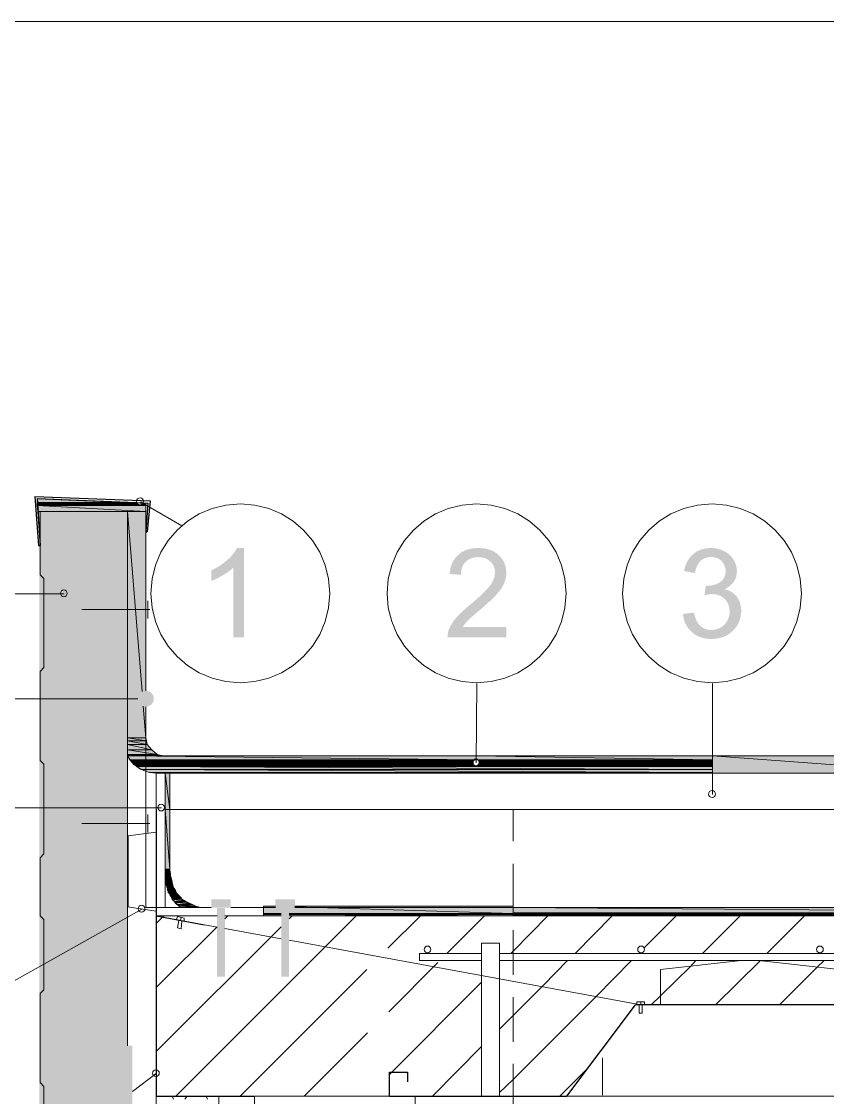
# Model space of a CAD drawing. Header units: millimetres. Extents: x 0 to 5940, y 0 to 8400.
# Drawn here: x 4638 to 5090, y 7796 to 8400 of the extents above; entities that cross this region are included whole.
import ezdxf

# ---------------------------------------------------------------- set-up
doc = ezdxf.new("R2010")
doc.units = ezdxf.units.MM
doc.header["$LTSCALE"] = 20
for name, color, linetype in [('0-MARCO-A3', 8, 'Continuous'), ('1-CORTE-LINEAS', 7, 'Continuous'), ('1-CORTE-RELLENOS', 9, 'Continuous'), ('1-CORTE-ROJO', 1, 'Continuous')]:
    doc.layers.add(name, color=color, linetype=linetype)

msp = doc.modelspace()

# ---------------------------------------------------------------- hatches: boundary and pattern name
at = {"layer": '1-CORTE-RELLENOS'}
h = msp.add_hatch(color=7, dxfattribs=at)
h.dxf.hatch_style = 1
h.paths.add_polyline_path([(4646.78, 8132.26), (4646.78, 8130.14), (4702.66, 8130.14)])
h = msp.add_hatch(color=7, dxfattribs=at)
h.dxf.hatch_style = 1
h.paths.add_polyline_path([(4646.78, 8129.71), (4702.66, 8129.71), (4702.66, 8130.14), (4646.78, 8130.14)])
h = msp.add_hatch(color=7, dxfattribs=at)
h.dxf.hatch_style = 1
h.paths.add_polyline_path([(4702.66, 8129.71), (4646.78, 8129.71), (4646.78, 8129.3), (4703.09, 8129.3)])
h = msp.add_hatch(color=7, dxfattribs=at)
h.dxf.hatch_style = 1
h.paths.add_polyline_path([(4703.5, 8128.87), (4703.09, 8129.3), (4646.78, 8129.3), (4646.78, 8128.87)])
h = msp.add_hatch(color=7, dxfattribs=at)
h.dxf.hatch_style = 1
h.paths.add_polyline_path([(4703.93, 8128.45), (4703.5, 8128.87), (4646.78, 8128.87), (4646.78, 8128.45)])
h = msp.add_hatch(color=7, dxfattribs=at)
h.dxf.hatch_style = 1
h.paths.add_polyline_path([(4647.21, 8125.06), (4697.58, 8125.06), (4707.75, 8125.06), (4707.75, 8128.45), (4646.78, 8128.45)])
h = msp.add_hatch(color=7, dxfattribs=at)
h.dxf.hatch_style = 1
h.paths.add_polyline_path([(4707.75, 8128.45), (4707.75, 8128.87), (4705.62, 8128.87), (4705.2, 8128.45)])
h = msp.add_hatch(color=7, dxfattribs=at)
h.dxf.hatch_style = 1
h.paths.add_polyline_path([(4707.32, 8128.87), (4706.89, 8129.3), (4706.05, 8129.3), (4706.05, 8128.87)])
h = msp.add_hatch(color=7, dxfattribs=at)
h.dxf.hatch_style = 1
h.paths.add_polyline_path([(4647.21, 8125.06), (4648.48, 8106.01), (4648.48, 8125.06)])
h = msp.add_hatch(color=51, dxfattribs=at)
h.dxf.hatch_style = 1
h.paths.add_polyline_path([(4697.58, 8125.49), (4697.58, 7571.7), (4648.05, 7571.7), (4648.05, 8125.49)])
h = msp.add_hatch(color=7, dxfattribs=at)
h.dxf.hatch_style = 1
h.paths.add_polyline_path([(4707.75, 7998.06), (4707.75, 8015.51), (4706.88, 8015.59), (4706.05, 8015.83), (4705.29, 8016.24), (4704.59, 8016.82), (4704.02, 8017.51), (4703.61, 8018.28), (4703.36, 8019.1), (4703.28, 8020), (4703.36, 8020.9), (4703.61, 8021.73), (4704.02, 8022.49), (4704.6, 8023.18), (4705.29, 8023.76), (4706.05, 8024.17), (4706.88, 8024.42), (4707.75, 8024.5), (4707.75, 8125.06), (4697.58, 8125.06), (4697.58, 7998.06)])
h = msp.add_hatch(color=7, dxfattribs=at)
h.dxf.hatch_style = 1
h.paths.add_polyline_path([(4762.97, 8054.37), (4756.85, 8054.37), (4756.85, 8093.5), (4755.63, 8092.43), (4754.26, 8091.36), (4752.71, 8090.31), (4751.01, 8089.26), (4749.26, 8088.27), (4747.6, 8087.41), (4746.03, 8086.67), (4744.56, 8086.06), (4744.56, 8092.01), (4747.04, 8093.28), (4749.37, 8094.68), (4751.53, 8096.21), (4753.54, 8097.86), (4755.33, 8099.58), (4756.83, 8101.27), (4758.06, 8102.94), (4759, 8104.58), (4762.97, 8104.58)])
h = msp.add_hatch(color=7, dxfattribs=at)
h.dxf.hatch_style = 1
h.paths.add_polyline_path([(4910.13, 8060.26), (4910.13, 8054.37), (4877.05, 8054.37), (4877.07, 8055.45), (4877.2, 8056.52), (4877.43, 8057.58), (4877.77, 8058.61), (4878.49, 8060.31), (4879.4, 8061.98), (4880.5, 8063.64), (4881.79, 8065.28), (4883.35, 8066.97), (4885.21, 8068.79), (4887.37, 8070.75), (4889.84, 8072.83), (4893.58, 8076.01), (4896.67, 8078.84), (4899.1, 8081.3), (4900.87, 8083.41), (4902.12, 8085.34), (4903.01, 8087.22), (4903.55, 8089.04), (4903.73, 8090.8), (4903.57, 8092.57), (4903.07, 8094.19), (4902.24, 8095.66), (4901.09, 8096.97), (4899.69, 8098.06), (4898.09, 8098.83), (4896.3, 8099.3), (4894.31, 8099.45), (4892.2, 8099.29), (4890.32, 8098.79), (4888.65, 8097.97), (4887.2, 8096.81), (4886.04, 8095.36), (4885.21, 8093.65), (4884.71, 8091.69), (4884.55, 8089.48), (4878.21, 8090.08), (4878.76, 8093.4), (4879.76, 8096.3), (4881.21, 8098.77), (4883.12, 8100.83), (4885.42, 8102.47), (4888.08, 8103.64), (4891.09, 8104.35), (4894.47, 8104.58), (4897.86, 8104.33), (4900.89, 8103.57), (4903.54, 8102.31), (4905.83, 8100.56), (4907.68, 8098.45), (4909.01, 8096.1), (4909.8, 8093.52), (4910.07, 8090.69), (4909.99, 8089.18), (4909.75, 8087.68), (4909.36, 8086.2), (4908.8, 8084.74), (4908.09, 8083.28), (4907.17, 8081.78), (4906.05, 8080.25), (4904.72, 8078.67), (4903.08, 8076.92), (4900.96, 8074.87), (4898.37, 8072.51), (4895.3, 8069.85), (4892.76, 8067.73), (4890.73, 8065.97), (4889.21, 8064.58), (4888.19, 8063.57), (4887.44, 8062.74), (4886.76, 8061.92), (4886.15, 8061.09), (4885.6, 8060.26)])
h = msp.add_hatch(color=7, dxfattribs=at)
h.dxf.hatch_style = 1
h.paths.add_polyline_path([(5009.11, 8067.54), (5015.29, 8068.37), (5015.9, 8065.95), (5016.7, 8063.9), (5017.69, 8062.21), (5018.87, 8060.87), (5020.2, 8059.86), (5021.68, 8059.13), (5023.29, 8058.7), (5025.04, 8058.55), (5027.13, 8058.74), (5029.05, 8059.3), (5030.8, 8060.23), (5032.37, 8061.53), (5033.68, 8063.13), (5034.61, 8064.9), (5035.16, 8066.85), (5035.35, 8068.97), (5035.18, 8071), (5034.66, 8072.84), (5033.8, 8074.5), (5032.59, 8075.97), (5031.12, 8077.18), (5029.45, 8078.04), (5027.59, 8078.56), (5025.54, 8078.73), (5024.63, 8078.68), (5023.61, 8078.55), (5022.48, 8078.32), (5021.24, 8078.01), (5021.9, 8083.41), (5022.19, 8083.39), (5022.45, 8083.37), (5022.68, 8083.36), (5022.89, 8083.36), (5024.8, 8083.49), (5026.61, 8083.87), (5028.33, 8084.5), (5029.95, 8085.4), (5031.32, 8086.55), (5032.3, 8087.98), (5032.89, 8089.69), (5033.09, 8091.68), (5032.95, 8093.31), (5032.51, 8094.79), (5031.79, 8096.12), (5030.77, 8097.31), (5029.56, 8098.27), (5028.18, 8098.96), (5026.64, 8099.37), (5024.93, 8099.51), (5023.21, 8099.37), (5021.63, 8098.94), (5020.21, 8098.24), (5018.92, 8097.25), (5017.84, 8095.98), (5016.98, 8094.44), (5016.33, 8092.62), (5015.89, 8090.53), (5009.72, 8091.63), (5010.47, 8094.53), (5011.58, 8097.09), (5013.04, 8099.3), (5014.84, 8101.16), (5016.97, 8102.66), (5019.33, 8103.72), (5021.93, 8104.37), (5024.77, 8104.58), (5026.76, 8104.47), (5028.67, 8104.14), (5030.51, 8103.59), (5032.26, 8102.82), (5033.9, 8101.85), (5035.32, 8100.73), (5036.54, 8099.45), (5037.55, 8098.02), (5038.37, 8096.48), (5038.96, 8094.89), (5039.31, 8093.25), (5039.43, 8091.57), (5039.32, 8089.98), (5038.99, 8088.47), (5038.43, 8087.03), (5037.66, 8085.67), (5036.68, 8084.42), (5035.49, 8083.29), (5034.11, 8082.29), (5032.54, 8081.43), (5034.62, 8080.79), (5036.45, 8079.87), (5038.03, 8078.67), (5039.37, 8077.19), (5040.46, 8075.48), (5041.23, 8073.57), (5041.7, 8071.46), (5041.85, 8069.14), (5041.55, 8065.98), (5040.65, 8063.07), (5039.16, 8060.41), (5037.06, 8058), (5034.52, 8056.02), (5031.66, 8054.61), (5028.49, 8053.77), (5024.99, 8053.48), (5021.84, 8053.73), (5018.97, 8054.46), (5016.38, 8055.68), (5014.07, 8057.4), (5012.13, 8059.5), (5010.65, 8061.88), (5009.65, 8064.57)])
h = msp.add_hatch(color=7, dxfattribs=at)
h.dxf.hatch_style = 1
h.paths.add_polyline_path([(4712.28, 8020), (4712.19, 8019.1), (4711.95, 8018.28), (4711.54, 8017.51), (4710.96, 8016.82), (4710.27, 8016.24), (4709.5, 8015.83), (4708.68, 8015.59), (4707.78, 8015.5), (4706.88, 8015.59), (4706.05, 8015.83), (4705.29, 8016.24), (4704.59, 8016.82), (4704.02, 8017.51), (4703.61, 8018.28), (4703.36, 8019.1), (4703.28, 8020), (4703.36, 8020.9), (4703.61, 8021.73), (4704.02, 8022.49), (4704.6, 8023.18), (4705.29, 8023.76), (4706.05, 8024.17), (4706.88, 8024.42), (4707.78, 8024.5), (4708.68, 8024.42), (4709.5, 8024.17), (4710.27, 8023.76), (4710.96, 8023.18), (4711.54, 8022.49), (4711.95, 8021.73), (4712.19, 8020.9)])
h = msp.add_hatch(color=7, dxfattribs=at)
h.dxf.hatch_style = 1
h.paths.add_polyline_path([(4708.16, 7996.38), (4707.75, 7998.06), (4697.58, 7998.06), (4697.58, 7996.38)])
h = msp.add_hatch(color=7, dxfattribs=at)
h.dxf.hatch_style = 1
h.paths.add_polyline_path([(4708.59, 7994.25), (4708.16, 7996.38), (4697.58, 7996.38), (4697.58, 7994.25)])
h = msp.add_hatch(color=7, dxfattribs=at)
h.dxf.hatch_style = 1
h.paths.add_polyline_path([(4711.12, 7991.29), (4708.59, 7994.25), (4697.58, 7994.25), (4697.58, 7991.29)])
h = msp.add_hatch(color=7, dxfattribs=at)
h.dxf.hatch_style = 1
h.paths.add_polyline_path([(4714.09, 7988.75), (4711.12, 7991.29), (4697.58, 7991.29), (4697.58, 7988.75)])
h = msp.add_hatch(color=7, dxfattribs=at)
h.dxf.hatch_style = 1
h.paths.add_polyline_path([(4715.78, 7988.33), (4714.09, 7988.75), (4697.58, 7988.75), (4697.58, 7988.33)])
h = msp.add_hatch(color=7, dxfattribs=at)
h.dxf.hatch_style = 1
h.paths.add_polyline_path([(4717.9, 7987.9), (4715.78, 7988.33), (4697.58, 7988.33), (4697.58, 7987.9)])
h = msp.add_hatch(color=7, dxfattribs=at)
h.dxf.hatch_style = 1
h.paths.add_polyline_path([(4698.86, 7985.79), (4699.27, 7985.79), (4892.32, 7985.79), (4893.16, 7985.79), (4893.16, 7987.9), (4697.58, 7987.9)])
h = msp.add_hatch(color=7, dxfattribs=at)
h.dxf.hatch_style = 1
h.paths.add_polyline_path([(5025.66, 7985.79), (5025.66, 7987.9), (4893.16, 7987.9), (4893.16, 7985.79), (4894.43, 7985.79)])
h = msp.add_hatch(color=7, dxfattribs=at)
h.dxf.hatch_style = 1
h.paths.add_polyline_path([(5025.66, 7978.58), (5025.66, 7978.17), (5157.74, 7978.17), (5157.74, 7987.9), (5025.66, 7987.9)])
h = msp.add_hatch(color=7, dxfattribs=at)
h.dxf.hatch_style = 1
h.paths.add_polyline_path([(4891.89, 7985.36), (4892.32, 7985.79), (4699.27, 7985.79), (4699.27, 7985.36)])
h = msp.add_hatch(color=7, dxfattribs=at)
h.dxf.hatch_style = 1
h.paths.add_polyline_path([(4891.47, 7984.94), (4891.89, 7985.36), (4699.27, 7985.36), (4699.7, 7984.94)])
h = msp.add_hatch(color=7, dxfattribs=at)
h.dxf.hatch_style = 1
h.paths.add_polyline_path([(4699.7, 7984.51), (4700.13, 7984.51), (4891.47, 7984.51), (4891.47, 7984.94), (4699.7, 7984.94)])
h = msp.add_hatch(color=7, dxfattribs=at)
h.dxf.hatch_style = 1
h.paths.add_polyline_path([(4700.54, 7984.1), (4891.47, 7984.1), (4891.47, 7984.51), (4700.13, 7984.51)])
h = msp.add_hatch(color=7, dxfattribs=at)
h.dxf.hatch_style = 1
h.paths.add_polyline_path([(4700.97, 7983.67), (4891.47, 7983.67), (4891.47, 7984.1), (4700.54, 7984.1)])
h = msp.add_hatch(color=7, dxfattribs=at)
h.dxf.hatch_style = 1
h.paths.add_polyline_path([(4700.97, 7983.24), (4891.47, 7983.24), (4891.47, 7983.67), (4700.97, 7983.67)])
h = msp.add_hatch(color=7, dxfattribs=at)
h.dxf.hatch_style = 1
h.paths.add_polyline_path([(4701.39, 7982.83), (4701.82, 7982.83), (4891.47, 7982.83), (4891.47, 7983.24), (4700.97, 7983.24)])
h = msp.add_hatch(color=7, dxfattribs=at)
h.dxf.hatch_style = 1
h.paths.add_polyline_path([(4702.66, 7982.4), (4892.32, 7982.4), (4891.89, 7982.83), (4701.82, 7982.83), (4702.23, 7982.4)])
h = msp.add_hatch(color=7, dxfattribs=at)
h.dxf.hatch_style = 1
h.paths.add_polyline_path([(4892.73, 7981.97), (4892.32, 7982.4), (4702.66, 7982.4), (4702.66, 7981.97)])
h = msp.add_hatch(color=7, dxfattribs=at)
h.dxf.hatch_style = 1
h.paths.add_polyline_path([(5025.66, 7980.28), (5025.66, 7981.97), (4702.66, 7981.97), (4705.2, 7980.28)])
h = msp.add_hatch(color=7, dxfattribs=at)
h.dxf.hatch_style = 1
h.paths.add_polyline_path([(5025.66, 7981.97), (5025.66, 7982.4), (4894, 7982.4), (4894, 7981.97)])
h = msp.add_hatch(color=7, dxfattribs=at)
h.dxf.hatch_style = 1
h.paths.add_polyline_path([(5025.66, 7985.36), (5025.66, 7985.79), (4894.43, 7985.79), (4894.86, 7985.36)])
h = msp.add_hatch(color=7, dxfattribs=at)
h.dxf.hatch_style = 1
h.paths.add_polyline_path([(5025.66, 7982.83), (4894.86, 7982.83), (4894.43, 7982.4), (5025.66, 7982.4)])
h = msp.add_hatch(color=7, dxfattribs=at)
h.dxf.hatch_style = 1
h.paths.add_polyline_path([(4895.28, 7984.94), (5025.66, 7984.94), (5025.66, 7985.36), (4894.86, 7985.36), (4894.86, 7984.94)])
h = msp.add_hatch(color=7, dxfattribs=at)
h.dxf.hatch_style = 1
h.paths.add_polyline_path([(5025.66, 7983.24), (4895.28, 7983.24), (4894.86, 7982.83), (5025.66, 7982.83)])
h = msp.add_hatch(color=7, dxfattribs=at)
h.dxf.hatch_style = 1
h.paths.add_polyline_path([(5025.66, 7984.51), (5025.66, 7984.94), (4895.28, 7984.94), (4895.28, 7984.51)])
h = msp.add_hatch(color=7, dxfattribs=at)
h.dxf.hatch_style = 1
h.paths.add_polyline_path([(5025.66, 7984.1), (5025.66, 7984.51), (4895.28, 7984.51), (4895.28, 7984.1)])
h = msp.add_hatch(color=7, dxfattribs=at)
h.dxf.hatch_style = 1
h.paths.add_polyline_path([(5025.66, 7983.67), (5025.66, 7984.1), (4895.28, 7984.1), (4895.28, 7983.67)])
h = msp.add_hatch(color=7, dxfattribs=at)
h.dxf.hatch_style = 1
h.paths.add_polyline_path([(5025.66, 7983.24), (5025.66, 7983.67), (4895.28, 7983.67), (4895.28, 7983.24)])
h = msp.add_hatch(color=7, dxfattribs=at)
h.dxf.hatch_style = 1
h.paths.add_polyline_path([(5025.66, 7978.58), (5025.66, 7980.28), (4705.2, 7980.28), (4709.86, 7978.58)])
h = msp.add_hatch(color=7, dxfattribs=at)
h.dxf.hatch_style = 1
h.paths.add_polyline_path([(4713.67, 7978.17), (4718.74, 7978.17), (4721.29, 7978.17), (5025.66, 7978.17), (5025.66, 7978.58), (4709.86, 7978.58)])
h = msp.add_hatch(color=7, dxfattribs=at)
h.dxf.hatch_style = 1
h.paths.add_polyline_path([(4718.74, 7978.17), (4718.74, 7957.85), (4721.29, 7957.85), (4721.29, 7978.17)])
h = msp.add_hatch(color=7, dxfattribs=at)
h.dxf.hatch_style = 1
h.paths.add_polyline_path([(4721.29, 7924.4), (4721.29, 7957.85), (4718.74, 7957.85), (4718.74, 7924.4)])
h = msp.add_hatch(color=7, dxfattribs=at)
h.dxf.hatch_style = 1
h.paths.add_polyline_path([(4721.71, 7920.6), (4721.29, 7924.4), (4718.74, 7924.4), (4718.74, 7920.6)])
h = msp.add_hatch(color=7, dxfattribs=at)
h.dxf.hatch_style = 1
h.paths.add_polyline_path([(4722.13, 7918.9), (4721.71, 7920.6), (4718.74, 7920.6), (4718.74, 7918.9)])
h = msp.add_hatch(color=7, dxfattribs=at)
h.dxf.hatch_style = 1
h.paths.add_polyline_path([(4719.17, 7916.78), (4722.56, 7916.78), (4722.13, 7918.9), (4718.74, 7918.9)])
h = msp.add_hatch(color=7, dxfattribs=at)
h.dxf.hatch_style = 1
h.paths.add_polyline_path([(4720.03, 7913.39), (4723.4, 7913.39), (4722.56, 7916.78), (4719.17, 7916.78)])
h = msp.add_hatch(color=7, dxfattribs=at)
h.dxf.hatch_style = 1
h.paths.add_polyline_path([(4724.26, 7912.98), (4723.4, 7913.39), (4720.03, 7913.39), (4720.03, 7912.98)])
h = msp.add_hatch(color=7, dxfattribs=at)
h.dxf.hatch_style = 1
h.paths.add_polyline_path([(4721.29, 7910.86), (4725.1, 7910.86), (4724.26, 7912.98), (4720.03, 7912.98)])
h = msp.add_hatch(color=7, dxfattribs=at)
h.dxf.hatch_style = 1
h.paths.add_polyline_path([(4727.65, 7908.32), (4725.1, 7910.86), (4721.29, 7910.86), (4722.56, 7908.32)])
h = msp.add_hatch(color=7, dxfattribs=at)
h.dxf.hatch_style = 1
h.paths.add_polyline_path([(4728.06, 7907.47), (4727.65, 7908.32), (4722.56, 7908.32), (4722.56, 7907.47)])
h = msp.add_hatch(color=7, dxfattribs=at)
h.dxf.hatch_style = 1
h.paths.add_polyline_path([(4730.18, 7906.2), (4728.06, 7907.47), (4722.56, 7907.47), (4723.83, 7906.2)])
h = msp.add_hatch(color=7, dxfattribs=at)
h.dxf.hatch_style = 1
h.paths.add_polyline_path([(4731.02, 7905.78), (4730.18, 7906.2), (4723.83, 7906.2), (4724.26, 7905.78)])
h = msp.add_hatch(color=7, dxfattribs=at)
h.dxf.hatch_style = 1
h.paths.add_polyline_path([(4733.98, 7904.5), (4731.02, 7905.78), (4724.26, 7905.78), (4725.52, 7904.5)])
h = msp.add_hatch(color=7, dxfattribs=at)
h.dxf.hatch_style = 1
h.paths.add_polyline_path([(4725.52, 7904.09), (4733.98, 7904.09), (4733.98, 7904.5), (4725.52, 7904.5)])
h = msp.add_hatch(color=7, dxfattribs=at)
h.dxf.hatch_style = 1
h.paths.add_polyline_path([(4736.95, 7903.23), (4733.98, 7904.09), (4725.52, 7904.09), (4727.22, 7903.23)])
h = msp.add_hatch(color=7, dxfattribs=at)
h.dxf.hatch_style = 1
h.paths.add_polyline_path([(4727.22, 7903.23), (4728.91, 7902.81), (4738.23, 7902.81), (4736.95, 7903.23)])
h = msp.add_hatch(color=7, dxfattribs=at)
h.dxf.hatch_style = 1
h.paths.add_polyline_path([(4744.48, 7907.5), (4755.48, 7907.5), (4755.48, 7902.8), (4744.48, 7902.8)])
h = msp.add_hatch(color=7, dxfattribs=at)
h.dxf.hatch_style = 1
h.paths.add_polyline_path([(4791.48, 7903.66), (4791.48, 7902.8), (4780.48, 7902.8), (4780.48, 7903.66), (4773.78, 7903.66), (4773.78, 7899.43), (4783.78, 7899.43), (4783.78, 7902.5), (4788.18, 7902.5), (4788.18, 7899.43), (4913.9, 7899.43), (4913.9, 7903.66)])
h = msp.add_hatch(color=7, dxfattribs=at)
h.dxf.hatch_style = 1
h.paths.add_polyline_path([(4780.48, 7907.5), (4791.48, 7907.5), (4791.48, 7902.8), (4780.48, 7902.8)])
h = msp.add_hatch(color=7, dxfattribs=at)
h.dxf.hatch_style = 1
h.paths.add_polyline_path([(4744.48, 7902.81), (4744.48, 7902.84), (4738.23, 7902.81)])
h = msp.add_hatch(color=7, dxfattribs=at)
h.dxf.hatch_style = 1
h.paths.add_polyline_path([(4747.78, 7902.5), (4752.18, 7902.5), (4752.18, 7864), (4747.78, 7864)])
h = msp.add_hatch(color=7, dxfattribs=at)
h.dxf.hatch_style = 1
h.paths.add_polyline_path([(4773.78, 7902.81), (4773.78, 7902.98), (4755.48, 7902.89), (4755.48, 7902.81)])
h = msp.add_hatch(color=7, dxfattribs=at)
h.dxf.hatch_style = 1
h.paths.add_polyline_path([(4773.78, 7899.43), (4773.78, 7899), (4783.78, 7899), (4783.78, 7899.43)])
h = msp.add_hatch(color=7, dxfattribs=at)
h.dxf.hatch_style = 1
h.paths.add_polyline_path([(4773.78, 7898.16), (4783.78, 7898.16), (4783.78, 7899), (4773.78, 7899)])
h = msp.add_hatch(color=7, dxfattribs=at)
h.dxf.hatch_style = 1
h.paths.add_polyline_path([(4783.78, 7902.5), (4788.18, 7902.5), (4788.18, 7864), (4783.78, 7864)])
h = msp.add_hatch(color=7, dxfattribs=at)
h.dxf.hatch_style = 1
h.paths.add_polyline_path([(4913.9, 7899.43), (4788.18, 7899.43), (4788.18, 7899), (4913.9, 7899)])
h = msp.add_hatch(color=7, dxfattribs=at)
h.dxf.hatch_style = 1
h.paths.add_polyline_path([(4913.9, 7898.16), (4913.9, 7899), (4788.18, 7899), (4788.18, 7898.16)])
h = msp.add_hatch(color=7, dxfattribs=at)
h.dxf.hatch_style = 1
h.paths.add_polyline_path([(5290.24, 7902.81), (4913.9, 7902.81), (4913.9, 7899.84), (5288.97, 7899.84), (5290.24, 7899.84)])
h = msp.add_hatch(color=7, dxfattribs=at)
h.dxf.hatch_style = 1
h.paths.add_polyline_path([(4913.9, 7899.43), (5288.56, 7899.43), (5288.97, 7899.84), (4913.9, 7899.84)])
h = msp.add_hatch(color=7, dxfattribs=at)
h.dxf.hatch_style = 1
h.paths.add_polyline_path([(4913.9, 7899), (5288.13, 7899), (5288.56, 7899.43), (4913.9, 7899.43)])
h = msp.add_hatch(color=7, dxfattribs=at)
h.dxf.hatch_style = 1
h.paths.add_polyline_path([(5288.13, 7899), (4913.9, 7899), (4913.9, 7898.58), (5288.13, 7898.58)])
h = msp.add_hatch(color=7, dxfattribs=at)
h.dxf.hatch_style = 1
h.paths.add_polyline_path([(4913.9, 7898.16), (5288.13, 7898.16), (5288.13, 7898.58), (4913.9, 7898.58)])
at = {"layer": '1-CORTE-ROJO'}
h = msp.add_hatch(color=1, dxfattribs=at)
h.dxf.hatch_style = 1
h.paths.add_polyline_path([(4700.31, 7744.91), (4690.44, 7744.91), (4690.44, 7807.53), (4688.53, 7805.82), (4686.35, 7804.12), (4683.88, 7802.43), (4681.13, 7800.75), (4678.33, 7799.17), (4675.68, 7797.79), (4673.17, 7796.63), (4670.82, 7795.68), (4670.82, 7805.16), (4674.79, 7807.21), (4678.52, 7809.47), (4681.99, 7811.93), (4685.2, 7814.58), (4688.06, 7817.32), (4690.48, 7820.01), (4692.44, 7822.66), (4693.97, 7825.28), (4700.31, 7825.28)])

# ---------------------------------------------------------------- linework, layer by layer
at = {"layer": '0-MARCO-A3', "lineweight": 0}
msp.add_lwpolyline([(0, 8400), (5940, 8400), (5940, 0), (0, 0)], close=True, dxfattribs=at)
at = {"layer": '1-CORTE-LINEAS', "color": 7, "lineweight": 25}
for p, q in [((4645.52, 8133.53), (4710.28, 8130.99)), ((4646.78, 8132.26), (4709.01, 8129.71)), ((4646.78, 8132.26), (4648.48, 8106.01)), ((4710.28, 8130.99), (4708.59, 8113.63)), ((4713.67, 7898.16), (4740.76, 7893.08)), ((5110.75, 7848.21), (4982.48, 7848.21))]:
    msp.add_line(p, q, dxfattribs=at)
at = {"layer": '1-CORTE-LINEAS', "color": 7, "lineweight": 5}
for p, q in [((4646.78, 8129.71), (4703.09, 8129.3)), ((4646.78, 8129.3), (4703.5, 8128.87)), ((4646.78, 8128.87), (4646.78, 8129.3)), ((4646.78, 8128.87), (4703.93, 8128.45)), ((4646.78, 8128.45), (4646.78, 8128.87)), ((4646.78, 8128.45), (4707.75, 8125.06)), ((4703.09, 8129.3), (4702.66, 8129.71)), ((4703.5, 8128.87), (4703.09, 8129.3)), ((4703.93, 8128.45), (4703.5, 8128.87)), ((4705.2, 8128.45), (4705.62, 8128.87)), ((4705.62, 8128.87), (4707.75, 8128.45)), ((4706.05, 8129.3), (4707.32, 8128.87)), ((4706.05, 8128.87), (4706.05, 8129.3)), ((4707.32, 8128.87), (4706.89, 8129.3)), ((4707.75, 8128.45), (4707.75, 8128.87)), ((4707.75, 8125.06), (4707.75, 8128.45)), ((4697.58, 8125.06), (4705.67, 8023.97)), ((4697.58, 7998.06), (4697.58, 8125.06)), ((4707.75, 8024.5), (4707.75, 8125.06)), ((4706.33, 8015.75), (4707.75, 7998.06)), ((4706.33, 8015.75), (4707.75, 7998.06)), ((4707.75, 7998.06), (4707.75, 8015.51)), ((4697.58, 7998.06), (4708.16, 7996.38)), ((4697.58, 7996.38), (4697.58, 7998.06)), ((4697.58, 7996.38), (4708.59, 7994.25)), ((4697.58, 7994.25), (4697.58, 7996.38)), ((4697.58, 7994.25), (4711.12, 7991.29)), ((4697.58, 7991.29), (4697.58, 7994.25)), ((4708.16, 7996.38), (4707.75, 7998.06)), ((4708.59, 7994.25), (4708.16, 7996.38)), ((4711.12, 7991.29), (4708.59, 7994.25)), ((4697.58, 7991.29), (4714.09, 7988.75)), ((4697.58, 7988.75), (4697.58, 7991.29)), ((4697.58, 7988.75), (4715.78, 7988.33)), ((4697.58, 7988.33), (4697.58, 7988.75)), ((4697.58, 7988.33), (4717.9, 7987.9)), ((4697.58, 7987.9), (4697.58, 7988.33)), ((4714.09, 7988.75), (4711.12, 7991.29)), ((4715.78, 7988.33), (4714.09, 7988.75)), ((4717.9, 7987.9), (4715.78, 7988.33)), ((5025.66, 7987.9), (4893.16, 7987.9)), ((4893.16, 7987.9), (5025.66, 7985.79)), ((4893.16, 7987.9), (5025.66, 7985.79)), ((5025.66, 7978.58), (5025.66, 7987.9)), ((4699.27, 7985.79), (4698.86, 7985.79)), ((4698.86, 7985.79), (4699.27, 7985.79)), ((4699.27, 7985.79), (4698.86, 7985.79)), ((4699.27, 7985.79), (4698.86, 7985.79)), ((4698.86, 7985.79), (4699.27, 7985.79)), ((4699.27, 7985.79), (4891.89, 7985.36)), ((4699.27, 7985.36), (4699.27, 7985.79)), ((4699.27, 7985.36), (4891.47, 7984.94)), ((4699.7, 7984.94), (4699.27, 7985.36)), ((4699.7, 7984.94), (4891.47, 7984.51)), ((4700.13, 7984.51), (4699.7, 7984.51)), ((4699.7, 7984.51), (4700.13, 7984.51)), ((4700.13, 7984.51), (4891.47, 7984.1)), ((4700.54, 7984.1), (4700.13, 7984.51)), ((4700.54, 7984.1), (4891.47, 7983.67)), ((4700.97, 7983.67), (4700.54, 7984.1)), ((4700.97, 7983.67), (4891.47, 7983.24)), ((4700.97, 7983.24), (4700.97, 7983.67)), ((4700.97, 7983.24), (4891.47, 7982.83)), ((4701.82, 7982.83), (4701.39, 7982.83)), ((4701.39, 7982.83), (4701.82, 7982.83)), ((4701.82, 7982.83), (4892.32, 7982.4)), ((4702.66, 7982.4), (4702.23, 7982.4)), ((4702.23, 7982.4), (4702.66, 7982.4)), ((4702.66, 7982.4), (4892.73, 7981.97)), ((4702.66, 7981.97), (4702.66, 7982.4)), ((4702.66, 7981.97), (5025.66, 7980.28)), ((4705.2, 7980.28), (4702.66, 7981.97)), ((4891.47, 7984.94), (4891.89, 7985.36)), ((4891.47, 7984.51), (4891.47, 7984.94)), ((4891.47, 7984.1), (4891.47, 7984.51)), ((4891.47, 7983.67), (4891.47, 7984.1)), ((4891.47, 7983.24), (4891.47, 7983.67)), ((4891.47, 7982.83), (4891.47, 7983.24)), ((4891.89, 7985.36), (4892.32, 7985.79)), ((4892.32, 7982.4), (4891.89, 7982.83)), ((4893.16, 7985.79), (4892.32, 7985.79)), ((4892.32, 7985.79), (4893.16, 7985.79)), ((4892.73, 7985.79), (4892.32, 7985.79)), ((4892.73, 7985.79), (4892.32, 7985.79)), ((4892.73, 7981.97), (4892.32, 7982.4)), ((4892.73, 7985.79), (4893.16, 7985.79)), ((4894.43, 7985.79), (4893.16, 7985.79)), ((4894.43, 7985.79), (4893.16, 7985.79)), ((4893.16, 7985.79), (4894.43, 7985.79)), ((4894.43, 7985.79), (4893.59, 7985.79)), ((4893.59, 7985.79), (4894.43, 7985.79)), ((4894.43, 7985.79), (4894, 7985.79)), ((4894, 7985.79), (4894.43, 7985.79)), ((4894, 7982.4), (5025.66, 7981.97)), ((4894, 7981.97), (4894, 7982.4)), ((4894.43, 7985.79), (5025.66, 7985.36)), ((4894.86, 7985.36), (4894.43, 7985.79)), ((4894.43, 7982.4), (4894.86, 7982.83)), ((4894.86, 7985.36), (5025.66, 7984.94)), ((4895.28, 7984.94), (4894.86, 7984.94)), ((4894.86, 7984.94), (4895.28, 7984.94)), ((4894.86, 7982.83), (4895.28, 7983.24)), ((4894.86, 7982.83), (5025.66, 7982.4)), ((4895.28, 7984.94), (5025.66, 7984.51)), ((4895.28, 7984.51), (4895.28, 7984.94)), ((4895.28, 7984.51), (5025.66, 7984.1)), ((4895.28, 7984.1), (4895.28, 7984.51)), ((4895.28, 7984.1), (5025.66, 7983.67)), ((4895.28, 7983.67), (4895.28, 7984.1)), ((4895.28, 7983.67), (5025.66, 7983.24)), ((4895.28, 7983.24), (4895.28, 7983.67)), ((4895.28, 7983.24), (5025.66, 7982.83)), ((4705.2, 7980.28), (5025.66, 7978.58)), ((4709.86, 7978.58), (4705.2, 7980.28)), ((4718.74, 7957.85), (4721.29, 7924.4)), ((4718.74, 7957.85), (4721.29, 7924.4)), ((4718.74, 7924.4), (4718.74, 7957.85)), ((4721.29, 7924.4), (4721.29, 7957.85)), ((4718.74, 7924.4), (4721.71, 7920.6)), ((4718.74, 7920.6), (4718.74, 7924.4)), ((4721.71, 7920.6), (4721.29, 7924.4)), ((4718.74, 7920.6), (4722.13, 7918.9)), ((4718.74, 7918.9), (4718.74, 7920.6)), ((4718.74, 7918.9), (4722.56, 7916.78)), ((4719.17, 7916.78), (4718.74, 7918.9)), ((4719.17, 7916.78), (4723.4, 7913.39)), ((4720.03, 7913.39), (4719.17, 7916.78)), ((4722.13, 7918.9), (4721.71, 7920.6)), ((4722.56, 7916.78), (4722.13, 7918.9)), ((4723.4, 7913.39), (4722.56, 7916.78)), ((4720.03, 7913.39), (4724.26, 7912.98)), ((4720.03, 7912.98), (4720.03, 7913.39)), ((4720.03, 7912.98), (4725.1, 7910.86)), ((4721.29, 7910.86), (4720.03, 7912.98)), ((4721.29, 7910.86), (4727.65, 7908.32)), ((4722.56, 7908.32), (4721.29, 7910.86)), ((4724.26, 7912.98), (4723.4, 7913.39)), ((4725.1, 7910.86), (4724.26, 7912.98)), ((4727.65, 7908.32), (4725.1, 7910.86)), ((4722.56, 7908.32), (4728.06, 7907.47)), ((4722.56, 7907.47), (4722.56, 7908.32)), ((4722.56, 7907.47), (4730.18, 7906.2)), ((4723.83, 7906.2), (4722.56, 7907.47)), ((4723.83, 7906.2), (4731.02, 7905.78)), ((4724.26, 7905.78), (4723.83, 7906.2)), ((4724.26, 7905.78), (4733.98, 7904.5)), ((4725.52, 7904.5), (4724.26, 7905.78)), ((4725.52, 7904.5), (4733.98, 7904.09)), ((4725.52, 7904.09), (4725.52, 7904.5)), ((4725.52, 7904.09), (4736.95, 7903.23)), ((4727.22, 7903.23), (4725.52, 7904.09)), ((4728.06, 7907.47), (4727.65, 7908.32)), ((4730.18, 7906.2), (4728.06, 7907.47)), ((4731.02, 7905.78), (4730.18, 7906.2)), ((4733.98, 7904.5), (4731.02, 7905.78)), ((4733.98, 7904.09), (4733.98, 7904.5)), ((4736.95, 7903.23), (4733.98, 7904.09)), ((4773.78, 7903.66), (4780.48, 7903.46)), ((4773.78, 7899.43), (4773.78, 7903.66)), ((4913.9, 7903.66), (4791.48, 7903.66)), ((4913.9, 7899.43), (4913.9, 7903.66)), ((4713.67, 7893.92), (4717.9, 7898.16)), ((4724.67, 7796.97), (4825.86, 7898.16)), ((4738.23, 7902.81), (4744.48, 7902.84)), ((4744.48, 7902.81), (4738.23, 7902.81)), ((4752.18, 7896.46), (4753.88, 7898.16)), ((4755.48, 7902.89), (4773.78, 7902.98)), ((4773.78, 7902.81), (4755.48, 7902.81)), ((4773.78, 7899.43), (4783.78, 7899.4)), ((4773.78, 7899), (4773.78, 7899.43)), ((4773.78, 7899), (4783.78, 7898.94)), ((4913.9, 7899.43), (4788.18, 7899.43)), ((4788.18, 7899.39), (4913.9, 7899)), ((4788.18, 7899.39), (4913.9, 7899)), ((4913.9, 7899), (4788.18, 7899)), ((4788.18, 7896.48), (4789.86, 7898.16)), ((4791.48, 7903.13), (4913.9, 7899.43)), ((4791.48, 7903.13), (4913.9, 7899.43)), ((4843.63, 7879.96), (4861.84, 7898.16)), ((4876.65, 7877), (4897.82, 7898.16)), ((5290.24, 7902.81), (4913.9, 7902.81)), ((4913.9, 7902.81), (5290.24, 7899.84)), ((4913.9, 7902.81), (5290.24, 7899.84)), ((5288.97, 7899.84), (4913.9, 7899.84)), ((4913.9, 7899.84), (5288.56, 7899.43)), ((4913.9, 7899.84), (5288.56, 7899.43)), ((5288.56, 7899.43), (4913.9, 7899.43)), ((4913.9, 7899.43), (5288.13, 7899)), ((4913.9, 7899.43), (5288.13, 7899)), ((4913.9, 7899), (4913.9, 7899.43)), ((5288.13, 7899), (4913.9, 7899)), ((4913.9, 7899), (5288.13, 7898.58)), ((4913.9, 7899), (5288.13, 7898.58)), ((5288.13, 7898.58), (4913.9, 7898.58)), ((4913.9, 7898.16), (5288.13, 7898.16)), ((5288.13, 7898.16), (4913.9, 7898.16)), ((4948.61, 7877), (4969.37, 7898.16)), ((4987.57, 7880.37), (5005.35, 7898.16)), ((5020.16, 7877), (5041.33, 7898.16)), ((5056.14, 7877), (5077.31, 7898.16)), ((4713.67, 7821.96), (4783.78, 7892.08)), ((4713.67, 7857.94), (4747.78, 7892.05)), ((4960.48, 7852.87), (4980.36, 7873.18)), ((4984.61, 7877), (4984.61, 7877.41)), ((5052.34, 7872.75), (5052.34, 7873.18)), ((5084.5, 7869.38), (5088.32, 7873.18)), ((4760.66, 7796.97), (4831.78, 7868.09)), ((4844.06, 7844.39), (4871.57, 7871.91)), ((5027.35, 7848.21), (5052.34, 7872.75)), ((5063.33, 7848.21), (5084.5, 7869.38)), ((4844.06, 7808.84), (4896.12, 7860.9)), ((4913.9, 7806.29), (4960.48, 7852.87)), ((4796.64, 7796.97), (4832.2, 7832.54)), ((4868.6, 7796.97), (4896.12, 7824.92)), ((4940.15, 7796.97), (4954.54, 7811.37)), ((4906.28, 7799.1), (4913.9, 7806.29)), ((4723.4, 7795.29), (4722.56, 7796.97)), ((4729.75, 7795.29), (4731.02, 7796.97)), ((4742.46, 7795.29), (4741.61, 7796.97))]:
    msp.add_line(p, q, dxfattribs=at)
at = {"layer": '1-CORTE-LINEAS', "color": 7, "lineweight": 15}
for p, q in [((4728.06, 8117.02), (4704.78, 8130.57)), ((4707.75, 8129.71), (4707.75, 8024.5)), ((4697.58, 7825.28), (4697.58, 8125.06)), ((4707.78, 8108), (4707.78, 8024.5)), ((4593.03, 8078.92), (4662.02, 8078.92)), ((4893.59, 8028.54), (4893.16, 7984.1)), ((5025.66, 8028.54), (5025.66, 7966.31)), ((4717.9, 7987.9), (5614.09, 7987.9)), ((4718.74, 7978.17), (5614.09, 7978.17)), ((4721.29, 7924.4), (4721.29, 7978.17)), ((4593.03, 7958.7), (4716.64, 7958.7)), ((4713.67, 7571.76), (4713.67, 7957.85)), ((4713.67, 7957.85), (4713.67, 7945.14)), ((4718.74, 7957.85), (5614.09, 7957.85)), ((4697.58, 7943.03), (4697.58, 7903.23)), ((4697.58, 7903.23), (4713.67, 7900.7)), ((4593.03, 7838.89), (4705.62, 7901.97)), ((4650.59, 7896.04), (4648.48, 7898.16)), ((4713.67, 7900.7), (4713.67, 7887.99)), ((4713.67, 7898.16), (4747.78, 7898.16)), ((4742.87, 7902.81), (4744.48, 7902.81)), ((4752.18, 7898.16), (4773.78, 7898.16)), ((4755.48, 7902.81), (4780.48, 7902.81)), ((4755.48, 7902.8), (4780.48, 7902.8)), ((4791.48, 7902.81), (5614.09, 7902.81)), ((4791.48, 7902.8), (4801.98, 7902.8)), ((4963.98, 7797.5), (4963.98, 7818.5)), ((4700.31, 7799.6), (4713.67, 7809.68)), ((4748.81, 7781.75), (4748.81, 7796.97)), ((4768.7, 7796.97), (4844.48, 7796.97)), ((4768.7, 7789.37), (4768.7, 7796.97)), ((4858.88, 7789.37), (4858.88, 7796.97)), ((4913.9, 7796.97), (5614.09, 7796.97))]:
    msp.add_line(p, q, dxfattribs=at)
at = {"layer": '1-CORTE-LINEAS', "color": 7, "lineweight": 13}
for p, q in [((4708.98, 8075), (4708.98, 8065)), ((4671.98, 8070), (4709.98, 8070)), ((4401.98, 8020), (4703.28, 8020)), ((4708.98, 7955), (4708.98, 7945)), ((4671.98, 7950), (4709.98, 7950))]:
    msp.add_line(p, q, dxfattribs=at)
at = {"layer": '1-CORTE-LINEAS', "color": 7, "lineweight": 9}
for p, q in [((4713.67, 7957.85), (4713.67, 7978.17)), ((4913.9, 7940.07), (4913.9, 7957.85)), ((4913.9, 7903.66), (4913.9, 7927.36)), ((4713.67, 7900.7), (4713.67, 7887.99)), ((4713.67, 7898.16), (4747.78, 7891.89)), ((4725.1, 7896.04), (4725.52, 7897.74)), ((4727.22, 7895.61), (4727.65, 7897.31)), ((4726.36, 7895.61), (4725.52, 7891.38)), ((4752.18, 7891.09), (4783.78, 7885.28)), ((4913.9, 7865.13), (4913.9, 7890.12)), ((4788.18, 7884.47), (4985.45, 7848.21)), ((4861.41, 7877), (4896.12, 7877)), ((4861.41, 7877), (4861.41, 7873.18)), ((4861.41, 7873.18), (4896.12, 7873.18)), ((4906.28, 7877), (5194.58, 7877)), ((4906.28, 7873.18), (5194.58, 7873.18)), ((4913.9, 7827.46), (4913.9, 7852.44)), ((4983.33, 7848.21), (4983.33, 7849.89)), ((4985.45, 7848.21), (4985.45, 7849.89)), ((4984.61, 7848.21), (4984.61, 7843.55)), ((4913.9, 7796.97), (4913.9, 7815.18)), ((4913.9, 7571.76), (4913.9, 7796.97))]:
    msp.add_line(p, q, dxfattribs=at)
at = {"layer": '1-CORTE-LINEAS', "color": 7, "lineweight": 25}
for points in [[(4645.52, 8133.53), (4647.62, 8106.01), (4648.48, 8106.01)], [(4709.01, 8129.71), (4707.75, 8113.63), (4708.59, 8113.63)], [(4713.67, 7957.85), (4713.67, 7796.97), (4768.7, 7796.97)], [(4844.48, 7796.97), (4943.96, 7796.97), (4982.48, 7848.21)], [(4844.48, 7796.97), (4844.48, 7810.53), (4854.65, 7810.53), (4854.65, 7805.02)]]:
    msp.add_lwpolyline(points, dxfattribs=at)
at = {"layer": '1-CORTE-LINEAS', "color": 7, "lineweight": 15}
for points in [[(4706.48, 8130.77), (4706.33, 8131.52), (4705.92, 8132.12), (4705.31, 8132.53), (4704.56, 8132.68), (4703.82, 8132.53), (4703.22, 8132.12), (4702.81, 8131.52), (4702.66, 8130.77), (4702.81, 8130.04), (4703.22, 8129.43), (4703.82, 8129.02), (4704.56, 8128.87), (4705.31, 8129.02), (4705.92, 8129.43), (4706.33, 8130.04), (4706.48, 8130.77)], [(4648.48, 7898.16), (4648.48, 7930.75), (4650.59, 7932.88), (4650.59, 7983.24), (4648.48, 7985.36), (4648.48, 8035.32), (4650.59, 8037.43), (4650.59, 8087.38), (4648.48, 8089.5), (4648.48, 8125.06), (4697.58, 8125.06)], [(4663.72, 8079.13), (4663.57, 8079.87), (4663.16, 8080.48), (4662.56, 8080.89), (4661.82, 8081.04), (4661.07, 8080.89), (4660.46, 8080.48), (4660.05, 8079.87), (4659.9, 8079.13), (4660.05, 8078.39), (4660.46, 8077.78), (4661.07, 8077.37), (4661.82, 8077.22), (4662.56, 8077.37), (4663.16, 8077.78), (4663.57, 8078.39), (4663.72, 8079.13)], [(4707.75, 8015.51), (4707.75, 7998.06), (4708.16, 7996.38), (4708.59, 7994.25), (4711.12, 7991.29), (4714.09, 7988.75), (4715.78, 7988.33), (4717.9, 7987.9)], [(4707.78, 8015.5), (4707.78, 7902.8), (4744.48, 7902.8)], [(4713.67, 7978.17), (4709.86, 7978.58), (4705.2, 7980.28), (4700.97, 7983.24), (4699.27, 7985.36), (4697.58, 7987.9)], [(4894.86, 7984.3), (4894.71, 7985.04), (4894.3, 7985.65), (4893.69, 7986.06), (4892.95, 7986.21), (4892.21, 7986.06), (4891.6, 7985.65), (4891.19, 7985.04), (4891.04, 7984.3), (4891.19, 7983.56), (4891.6, 7982.96), (4892.21, 7982.55), (4892.95, 7982.4), (4893.69, 7982.55), (4894.3, 7982.96), (4894.71, 7983.56), (4894.86, 7984.3)], [(4744.48, 7902.81), (4718.74, 7902.81), (4718.74, 7978.17), (4713.67, 7978.17)], [(4728.91, 7902.81), (4728.49, 7902.81), (4728.49, 7903.23), (4727.22, 7903.23), (4726.79, 7903.66), (4726.36, 7903.66), (4725.95, 7904.09), (4725.52, 7904.5), (4725.1, 7904.5), (4725.1, 7904.93), (4724.67, 7904.93), (4724.67, 7905.36), (4724.26, 7905.36), (4724.26, 7905.78), (4723.83, 7905.78), (4723.83, 7906.2), (4723.4, 7906.62), (4722.99, 7907.05), (4722.99, 7907.47), (4722.13, 7908.32), (4722.13, 7908.75), (4721.71, 7909.16), (4721.71, 7909.59), (4721.29, 7910.01), (4721.29, 7910.43), (4720.44, 7911.28), (4720.44, 7912.12), (4720.03, 7912.55), (4720.03, 7913.39), (4719.6, 7914.24), (4719.6, 7915.09), (4719.17, 7915.51), (4719.17, 7917.21), (4718.74, 7918.05), (4718.74, 7978.17)], [(5027.35, 7966.53), (5027.2, 7967.27), (5026.8, 7967.87), (5026.19, 7968.28), (5025.45, 7968.43), (5024.71, 7968.28), (5024.11, 7967.87), (5023.7, 7967.27), (5023.55, 7966.53), (5023.7, 7965.78), (5024.11, 7965.18), (5024.71, 7964.77), (5025.45, 7964.63), (5026.19, 7964.77), (5026.8, 7965.18), (5027.2, 7965.78), (5027.35, 7966.53)], [(4718.33, 7958.91), (4718.18, 7959.65), (4717.77, 7960.25), (4717.16, 7960.66), (4716.41, 7960.81), (4715.68, 7960.66), (4715.07, 7960.25), (4714.66, 7959.65), (4714.51, 7958.91), (4714.66, 7958.17), (4715.07, 7957.56), (4715.68, 7957.15), (4716.41, 7957), (4717.16, 7957.15), (4717.77, 7957.56), (4718.18, 7958.17), (4718.33, 7958.91)], [(4713.67, 7945.14), (4698, 7943.03), (4698, 7903.23)], [(4738.23, 7902.81), (4737.37, 7903.23), (4736.53, 7903.23), (4735.68, 7903.66), (4735.25, 7903.66), (4734.84, 7904.09), (4733.98, 7904.09), (4733.14, 7904.5), (4732.72, 7904.5), (4732.29, 7904.93), (4731.88, 7904.93), (4731.45, 7905.36), (4731.02, 7905.36), (4730.61, 7905.78), (4730.18, 7905.78), (4730.18, 7906.2), (4729.75, 7906.2), (4729.33, 7906.62), (4728.91, 7906.62), (4728.49, 7907.05), (4728.06, 7907.05), (4728.06, 7907.47), (4727.65, 7907.89), (4727.22, 7907.89), (4727.22, 7908.32), (4726.79, 7908.75), (4726.36, 7908.75), (4726.36, 7909.16), (4725.95, 7909.59), (4725.52, 7909.59), (4725.52, 7910.01), (4725.1, 7910.43), (4725.1, 7910.86), (4724.67, 7911.28), (4724.26, 7911.71), (4724.26, 7912.12), (4723.83, 7912.55), (4723.83, 7913.39), (4723.4, 7913.82), (4723.4, 7914.24), (4722.99, 7914.67), (4722.99, 7915.51), (4722.56, 7915.94), (4722.56, 7917.21), (4722.13, 7917.63), (4722.13, 7918.9), (4721.71, 7919.74), (4721.71, 7921.87), (4721.29, 7922.29), (4721.29, 7924.4)], [(4707.32, 7902.17), (4707.17, 7902.92), (4706.76, 7903.53), (4706.16, 7903.94), (4705.42, 7904.09), (4704.67, 7903.94), (4704.06, 7903.53), (4703.65, 7902.92), (4703.5, 7902.17), (4703.65, 7901.43), (4704.06, 7900.83), (4704.67, 7900.42), (4705.42, 7900.27), (4706.16, 7900.42), (4706.76, 7900.83), (4707.17, 7901.43), (4707.32, 7902.17)], [(4773.78, 7898.16), (4773.78, 7902.81), (4755.48, 7902.81)], [(4650.59, 7571.76), (4650.59, 7593.78), (4648.48, 7595.89), (4648.48, 7646.27), (4650.59, 7648.4), (4650.59, 7698.35), (4648.48, 7700.46), (4648.48, 7750.41), (4650.59, 7752.53), (4650.59, 7802.49), (4648.48, 7804.59), (4648.48, 7854.55), (4650.59, 7856.67), (4650.59, 7896.04)], [(4896.12, 7796.97), (4896.12, 7882.92), (4906.28, 7882.92), (4906.28, 7796.97)], [(4715.37, 7809.89), (4715.22, 7810.63), (4714.81, 7811.24), (4714.2, 7811.65), (4713.45, 7811.8), (4712.71, 7811.65), (4712.11, 7811.24), (4711.7, 7810.63), (4711.55, 7809.89), (4711.7, 7809.15), (4712.11, 7808.54), (4712.71, 7808.13), (4713.45, 7807.98), (4714.2, 7808.13), (4714.81, 7808.54), (4715.22, 7809.15), (4715.37, 7809.89)]]:
    msp.add_lwpolyline(points, dxfattribs=at)
at = {"layer": '1-CORTE-LINEAS', "color": 7, "lineweight": 5}
for points in [[(4646.78, 8132.26), (4702.66, 8130.14), (4646.78, 8130.14), (4646.78, 8132.26)], [(4702.66, 8130.14), (4646.78, 8130.14), (4702.66, 8129.71), (4702.66, 8130.14)], [(4646.78, 8130.14), (4702.66, 8129.71), (4646.78, 8129.71), (4646.78, 8130.14)], [(4702.66, 8129.71), (4646.78, 8129.71), (4703.09, 8129.3)], [(4646.78, 8129.3), (4646.78, 8129.3), (4646.78, 8129.71)], [(4703.09, 8129.3), (4646.78, 8129.3), (4703.5, 8128.87)], [(4703.5, 8128.87), (4646.78, 8128.87), (4703.93, 8128.45)], [(4707.75, 8128.45), (4646.78, 8128.45), (4707.75, 8125.06)], [(4697.58, 8125.06), (4647.21, 8125.06), (4646.78, 8128.45)], [(4707.75, 8128.87), (4705.62, 8128.87), (4707.75, 8128.45)], [(4706.89, 8129.3), (4706.05, 8129.3), (4707.32, 8128.87)], [(4648.48, 8125.06), (4648.48, 8106.01), (4647.21, 8125.06)], [(4707.75, 8125.06), (4697.58, 8125.06), (4705.67, 8023.97)], [(4707.75, 7998.06), (4697.58, 7998.06), (4708.16, 7996.38)], [(4708.16, 7996.38), (4697.58, 7996.38), (4708.59, 7994.25)], [(4708.59, 7994.25), (4697.58, 7994.25), (4711.12, 7991.29)], [(4711.12, 7991.29), (4697.58, 7991.29), (4714.09, 7988.75)], [(4714.09, 7988.75), (4697.58, 7988.75), (4715.78, 7988.33)], [(4715.78, 7988.33), (4697.58, 7988.33), (4717.9, 7987.9)], [(4893.16, 7987.9), (4697.58, 7987.9), (4893.16, 7985.79), (4893.16, 7987.9)], [(4697.58, 7987.9), (4893.16, 7985.79), (4892.32, 7985.79)], [(4699.27, 7985.79), (4698.86, 7985.79), (4697.58, 7987.9)], [(5157.74, 7987.9), (5025.66, 7987.9), (5157.74, 7978.17), (5157.74, 7987.9)], [(5025.66, 7987.9), (5157.74, 7978.17), (5025.66, 7978.17)], [(4892.32, 7985.79), (4699.27, 7985.79), (4891.89, 7985.36)], [(4891.89, 7985.36), (4699.27, 7985.36), (4891.47, 7984.94)], [(4891.47, 7984.94), (4699.7, 7984.94), (4891.47, 7984.51)], [(4700.13, 7984.51), (4699.7, 7984.51), (4699.7, 7984.94)], [(4891.47, 7984.51), (4700.13, 7984.51), (4891.47, 7984.1)], [(4891.47, 7984.1), (4700.54, 7984.1), (4891.47, 7983.67)], [(4891.47, 7983.67), (4700.97, 7983.67), (4891.47, 7983.24)], [(4891.47, 7983.24), (4700.97, 7983.24), (4891.47, 7982.83)], [(4701.82, 7982.83), (4701.39, 7982.83), (4700.97, 7983.24)], [(4891.89, 7982.83), (4701.82, 7982.83), (4892.32, 7982.4)], [(4702.66, 7982.4), (4702.23, 7982.4), (4701.82, 7982.83)], [(4892.32, 7982.4), (4702.66, 7982.4), (4892.73, 7981.97)], [(5025.66, 7981.97), (4702.66, 7981.97), (5025.66, 7980.28)], [(5025.66, 7982.4), (4894, 7982.4), (5025.66, 7981.97)], [(5025.66, 7985.79), (4894.43, 7985.79), (5025.66, 7985.36)], [(5025.66, 7985.36), (4894.86, 7985.36), (5025.66, 7984.94)], [(4895.28, 7984.94), (4894.86, 7984.94), (4894.86, 7985.36)], [(5025.66, 7982.83), (4894.86, 7982.83), (5025.66, 7982.4)], [(5025.66, 7984.94), (4895.28, 7984.94), (5025.66, 7984.51)], [(5025.66, 7984.51), (4895.28, 7984.51), (5025.66, 7984.1)], [(5025.66, 7984.1), (4895.28, 7984.1), (5025.66, 7983.67)], [(5025.66, 7983.67), (4895.28, 7983.67), (5025.66, 7983.24)], [(5025.66, 7983.24), (4895.28, 7983.24), (5025.66, 7982.83)], [(5025.66, 7980.28), (4705.2, 7980.28), (5025.66, 7978.58)], [(5025.66, 7978.58), (4709.86, 7978.58), (5025.66, 7978.17), (5025.66, 7978.58)], [(4709.86, 7978.58), (5025.66, 7978.17), (4721.29, 7978.17)], [(4718.74, 7978.17), (4713.67, 7978.17), (4709.86, 7978.58)], [(4721.29, 7978.17), (4718.74, 7978.17), (4721.29, 7957.85), (4721.29, 7978.17)], [(4718.74, 7978.17), (4721.29, 7957.85), (4718.74, 7957.85), (4718.74, 7978.17)], [(4721.29, 7924.4), (4718.74, 7924.4), (4721.71, 7920.6)], [(4721.71, 7920.6), (4718.74, 7920.6), (4722.13, 7918.9)], [(4722.13, 7918.9), (4718.74, 7918.9), (4722.56, 7916.78)], [(4722.56, 7916.78), (4719.17, 7916.78), (4723.4, 7913.39)], [(4723.4, 7913.39), (4720.03, 7913.39), (4724.26, 7912.98)], [(4724.26, 7912.98), (4720.03, 7912.98), (4725.1, 7910.86)], [(4725.1, 7910.86), (4721.29, 7910.86), (4727.65, 7908.32)], [(4727.65, 7908.32), (4722.56, 7908.32), (4728.06, 7907.47)], [(4728.06, 7907.47), (4722.56, 7907.47), (4730.18, 7906.2)], [(4730.18, 7906.2), (4723.83, 7906.2), (4731.02, 7905.78)], [(4731.02, 7905.78), (4724.26, 7905.78), (4733.98, 7904.5)], [(4733.98, 7904.5), (4725.52, 7904.5), (4733.98, 7904.09)], [(4733.98, 7904.09), (4725.52, 7904.09), (4736.95, 7903.23)], [(4736.95, 7903.23), (4727.22, 7903.23), (4738.23, 7902.81), (4736.95, 7903.23)], [(4727.22, 7903.23), (4738.23, 7902.81), (4728.91, 7902.81), (4727.22, 7903.23)], [(4780.48, 7903.66), (4773.78, 7903.66), (4780.48, 7903.46)], [(4783.78, 7899.43), (4773.78, 7899.43), (4783.78, 7899.4)], [(4783.78, 7899), (4773.78, 7899), (4783.78, 7898.94)], [(4783.78, 7898.16), (4773.78, 7898.16), (4773.78, 7899)], [(4788.18, 7898.92), (4913.9, 7898.16), (4913.9, 7899)], [(4788.18, 7898.92), (4913.9, 7898.16), (4788.18, 7898.16)], [(4933.37, 7898.16), (4913.9, 7878.26), (4912.63, 7877)], [(4913.9, 7898.58), (5288.13, 7898.16), (5288.13, 7898.58)], [(4913.9, 7898.58), (5288.13, 7898.16), (4913.9, 7898.16)], [(4906.28, 7834.66), (4913.9, 7842.28), (4930.84, 7859.21), (4944.38, 7873.18)], [(4991.37, 7848.21), (4996.46, 7853.28), (5013.39, 7869.79), (5016.36, 7873.18)]]:
    msp.add_lwpolyline(points, dxfattribs=at)
at = {"layer": '1-CORTE-LINEAS', "color": 7, "lineweight": 9}
for points in [[(4811.03, 8079.13), (4810.37, 8087.26), (4808.47, 8094.99), (4805.43, 8102.18), (4801.36, 8108.76), (4796.34, 8114.6), (4790.5, 8119.62), (4783.93, 8123.7), (4776.73, 8126.74), (4769.01, 8128.64), (4760.87, 8129.3), (4752.74, 8128.64), (4745.02, 8126.74), (4737.82, 8123.7), (4731.25, 8119.62), (4725.4, 8114.6), (4720.39, 8108.76), (4716.31, 8102.18), (4713.27, 8094.99), (4711.37, 8087.26), (4710.71, 8079.13), (4711.37, 8070.99), (4713.27, 8063.27), (4716.31, 8056.08), (4720.39, 8049.5), (4725.4, 8043.66), (4731.25, 8038.64), (4737.82, 8034.56), (4745.02, 8031.52), (4752.74, 8029.62), (4760.87, 8028.97), (4769.01, 8029.62), (4776.73, 8031.52), (4783.93, 8034.56), (4790.5, 8038.64), (4796.34, 8043.66), (4801.36, 8049.5), (4805.43, 8056.08), (4808.47, 8063.27), (4810.37, 8070.99), (4811.03, 8079.13)], [(4943.54, 8079.13), (4942.89, 8087.26), (4940.98, 8094.99), (4937.94, 8102.18), (4933.86, 8108.76), (4928.85, 8114.6), (4923, 8119.62), (4916.43, 8123.7), (4909.23, 8126.74), (4901.51, 8128.64), (4893.37, 8129.3), (4885.23, 8128.64), (4877.52, 8126.74), (4870.32, 8123.7), (4863.75, 8119.62), (4857.9, 8114.6), (4852.89, 8108.76), (4848.81, 8102.18), (4845.77, 8094.99), (4843.86, 8087.26), (4843.21, 8079.13), (4843.86, 8070.99), (4845.77, 8063.27), (4848.81, 8056.08), (4852.89, 8049.5), (4857.9, 8043.66), (4863.75, 8038.64), (4870.32, 8034.56), (4877.52, 8031.52), (4885.23, 8029.62), (4893.37, 8028.97), (4901.51, 8029.62), (4909.23, 8031.52), (4916.43, 8034.56), (4923, 8038.64), (4928.85, 8043.66), (4933.86, 8049.5), (4937.94, 8056.08), (4940.98, 8063.27), (4942.89, 8070.99), (4943.54, 8079.13)], [(5075.61, 8079.13), (5074.96, 8087.26), (5073.06, 8094.99), (5070.02, 8102.18), (5065.94, 8108.76), (5060.92, 8114.6), (5055.08, 8119.62), (5048.51, 8123.7), (5041.31, 8126.74), (5033.59, 8128.64), (5025.45, 8129.3), (5017.32, 8128.64), (5009.6, 8126.74), (5002.4, 8123.7), (4995.83, 8119.62), (4989.99, 8114.6), (4984.97, 8108.76), (4980.89, 8102.18), (4977.85, 8094.99), (4975.95, 8087.26), (4975.29, 8079.13), (4975.95, 8070.99), (4977.85, 8063.27), (4980.89, 8056.08), (4984.97, 8049.5), (4989.99, 8043.66), (4995.83, 8038.64), (5002.4, 8034.56), (5009.6, 8031.52), (5017.32, 8029.62), (5025.45, 8028.97), (5033.59, 8029.62), (5041.31, 8031.52), (5048.51, 8034.56), (5055.08, 8038.64), (5060.92, 8043.66), (5065.94, 8049.5), (5070.02, 8056.08), (5073.06, 8063.27), (5074.96, 8070.99), (5075.61, 8079.13)], [(4729.33, 7895.2), (4729.33, 7896.88), (4725.52, 7897.74)], [(4728.06, 7895.2), (4727.65, 7890.96), (4725.52, 7891.38)], [(4867.76, 7879.33), (4867.61, 7880.06), (4867.21, 7880.67), (4866.6, 7881.08), (4865.86, 7881.23), (4865.11, 7881.08), (4864.51, 7880.67), (4864.1, 7880.06), (4863.95, 7879.33), (4864.1, 7878.58), (4864.51, 7877.97), (4865.11, 7877.56), (4865.86, 7877.41), (4866.6, 7877.56), (4867.21, 7877.97), (4867.61, 7878.58), (4867.76, 7879.33)], [(4987.57, 7879.33), (4987.42, 7880.06), (4987.01, 7880.67), (4986.4, 7881.08), (4985.65, 7881.23), (4984.92, 7881.08), (4984.31, 7880.67), (4983.9, 7880.06), (4983.75, 7879.33), (4983.9, 7878.58), (4984.31, 7877.97), (4984.92, 7877.56), (4985.65, 7877.41), (4986.4, 7877.56), (4987.01, 7877.97), (4987.42, 7878.58), (4987.57, 7879.33)], [(5087.89, 7879.33), (5087.74, 7880.06), (5087.33, 7880.67), (5086.73, 7881.08), (5085.99, 7881.23), (5085.25, 7881.08), (5084.64, 7880.67), (5084.24, 7880.06), (5084.09, 7879.33), (5084.24, 7878.58), (5084.64, 7877.97), (5085.25, 7877.56), (5085.99, 7877.41), (5086.73, 7877.56), (5087.33, 7877.97), (5087.74, 7878.58), (5087.89, 7879.33)], [(4996.46, 7848.21), (4996.46, 7868.09), (5041.75, 7873.18)], [(5096.78, 7848.21), (5096.78, 7868.09), (5051.48, 7873.18)], [(4987.57, 7848.21), (4987.57, 7849.89), (4983.33, 7849.89)], [(4986.29, 7848.21), (4986.29, 7843.55), (4984.61, 7843.55)]]:
    msp.add_lwpolyline(points, dxfattribs=at)

doc.saveas('drawing.dxf')
